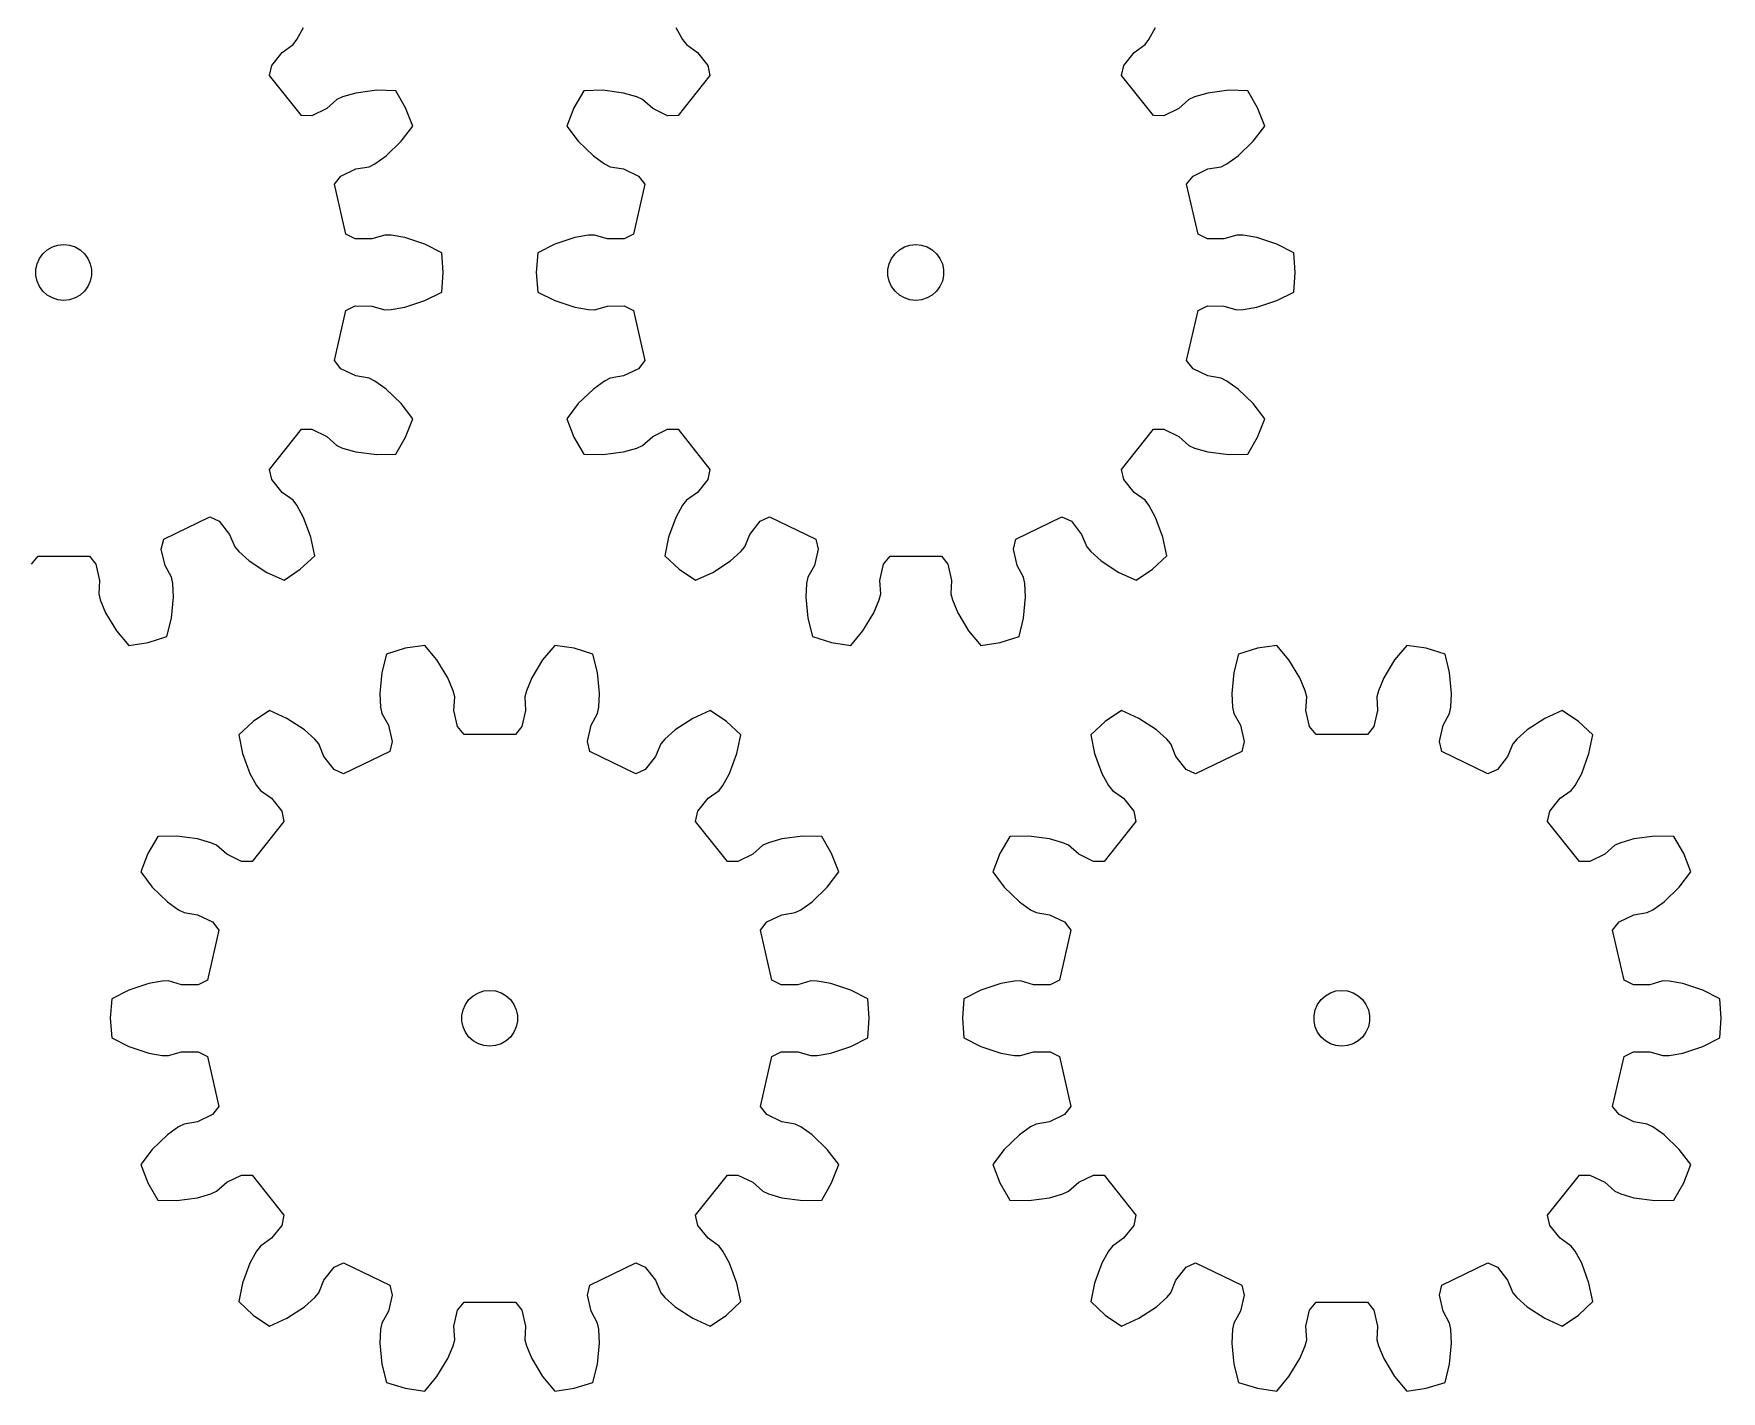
# Model space of a CAD drawing. Extents: x 0 to 178, y 0 to 200.
# Drawn here: x 87.4 to 178, y 0 to 72.9 of the extents above; entities that cross this region are included whole.
import ezdxf

# ---------------------------------------------------------------- set-up
doc = ezdxf.new("R2010")
doc.units = 0

msp = doc.modelspace()

# ---------------------------------------------------------------- linework, layer by layer
for p, q in [((101.304, 72.286), (101.509, 72.554)), ((101.509, 72.554), (101.866, 73.205)), ((121.852, 73.205), (122.21, 72.554)), ((122.21, 72.554), (122.414, 72.286)), ((147.048, 72.286), (147.252, 72.554)), ((147.252, 72.554), (147.61, 73.205)), ((100.155, 71.171), (100.712, 71.864)), ((100.712, 71.864), (101.304, 72.286)), ((122.414, 72.286), (123.006, 71.864)), ((123.006, 71.864), (123.564, 71.171)), ((145.898, 71.171), (146.456, 71.864)), ((146.456, 71.864), (147.048, 72.286)), ((100.036, 70.626), (100.155, 71.171)), ((123.564, 71.171), (123.682, 70.626)), ((145.78, 70.626), (145.898, 71.171)), ((101.751, 68.475), (100.036, 70.626)), ((105.793, 69.831), (104.673, 69.686)), ((106.814, 69.809), (105.793, 69.831)), ((107.342, 68.894), (106.814, 69.809)), ((116.905, 69.809), (116.377, 68.894)), ((117.925, 69.831), (116.905, 69.809)), ((119.046, 69.686), (117.925, 69.831)), ((123.682, 70.626), (121.967, 68.475)), ((147.495, 68.475), (145.78, 70.626)), ((151.537, 69.831), (150.416, 69.686)), ((152.557, 69.809), (151.537, 69.831)), ((153.085, 68.894), (152.557, 69.809)), ((103.109, 68.859), (102.309, 68.469)), ((103.652, 69.342), (103.109, 68.859)), ((103.959, 69.482), (103.652, 69.342)), ((104.673, 69.686), (103.959, 69.482)), ((107.728, 67.911), (107.342, 68.894)), ((116.377, 68.894), (115.991, 67.911)), ((119.759, 69.482), (119.046, 69.686)), ((120.066, 69.342), (119.759, 69.482)), ((120.609, 68.859), (120.066, 69.342)), ((121.409, 68.469), (120.609, 68.859)), ((148.853, 68.859), (148.053, 68.469)), ((149.396, 69.342), (148.853, 68.859)), ((149.703, 69.482), (149.396, 69.342)), ((150.416, 69.686), (149.703, 69.482)), ((153.471, 67.911), (153.085, 68.894)), ((102.309, 68.469), (101.751, 68.475)), ((121.967, 68.475), (121.409, 68.469)), ((148.053, 68.469), (147.495, 68.475)), ((106.296, 66.315), (107.108, 67.1)), ((107.108, 67.1), (107.728, 67.911)), ((115.991, 67.911), (116.61, 67.1)), ((116.61, 67.1), (117.422, 66.315)), ((152.04, 66.315), (152.852, 67.1)), ((152.852, 67.1), (153.471, 67.911)), ((105.692, 65.884), (106.296, 66.315)), ((117.422, 66.315), (118.026, 65.884)), ((151.436, 65.884), (152.04, 66.315)), ((103.872, 65.225), (104.675, 65.608)), ((104.675, 65.608), (105.391, 65.731)), ((105.391, 65.731), (105.692, 65.884)), ((118.026, 65.884), (118.327, 65.731)), ((118.327, 65.731), (119.043, 65.608)), ((119.043, 65.608), (119.847, 65.225)), ((149.615, 65.225), (150.419, 65.608)), ((150.419, 65.608), (151.135, 65.731)), ((151.135, 65.731), (151.436, 65.884)), ((103.528, 64.785), (103.872, 65.225)), ((104.141, 62.103), (103.528, 64.785)), ((120.19, 64.785), (119.578, 62.103)), ((119.847, 65.225), (120.19, 64.785)), ((149.272, 64.785), (149.615, 65.225)), ((149.884, 62.103), (149.272, 64.785)), ((104.64, 61.856), (104.141, 62.103)), ((105.53, 61.86), (104.64, 61.856)), ((106.229, 62.059), (105.53, 61.86)), ((106.566, 62.052), (106.229, 62.059)), ((107.298, 61.926), (106.566, 62.052)), ((108.37, 61.571), (107.298, 61.926)), ((116.421, 61.926), (115.348, 61.571)), ((117.152, 62.052), (116.421, 61.926)), ((117.489, 62.059), (117.152, 62.052)), ((118.188, 61.86), (117.489, 62.059)), ((119.078, 61.856), (118.188, 61.86)), ((119.578, 62.103), (119.078, 61.856)), ((150.384, 61.856), (149.884, 62.103)), ((151.274, 61.86), (150.384, 61.856)), ((151.973, 62.059), (151.274, 61.86)), ((152.31, 62.052), (151.973, 62.059)), ((153.041, 61.926), (152.31, 62.052)), ((154.114, 61.571), (153.041, 61.926)), ((87.561, 60.519), (87.688, 60.805)), ((87.688, 60.805), (87.873, 61.059)), ((87.873, 61.059), (88.106, 61.269)), ((88.106, 61.269), (88.377, 61.426)), ((88.377, 61.426), (88.675, 61.523)), ((88.675, 61.523), (88.987, 61.555)), ((88.987, 61.555), (89.299, 61.523)), ((89.299, 61.523), (89.597, 61.426)), ((89.597, 61.426), (89.869, 61.269)), ((89.869, 61.269), (90.102, 61.059)), ((90.102, 61.059), (90.286, 60.805)), ((90.286, 60.805), (90.414, 60.519)), ((109.28, 61.109), (108.37, 61.571)), ((109.359, 60.055), (109.28, 61.109)), ((114.438, 61.109), (114.359, 60.055)), ((115.348, 61.571), (114.438, 61.109)), ((133.304, 60.519), (133.432, 60.805)), ((133.432, 60.805), (133.616, 61.059)), ((133.616, 61.059), (133.849, 61.269)), ((133.849, 61.269), (134.121, 61.426)), ((134.121, 61.426), (134.419, 61.523)), ((134.419, 61.523), (134.731, 61.555)), ((134.731, 61.555), (135.043, 61.523)), ((135.043, 61.523), (135.341, 61.426)), ((135.341, 61.426), (135.613, 61.269)), ((135.613, 61.269), (135.846, 61.059)), ((135.846, 61.059), (136.03, 60.805)), ((136.03, 60.805), (136.158, 60.519)), ((155.024, 61.109), (154.114, 61.571)), ((155.103, 60.055), (155.024, 61.109)), ((87.496, 60.212), (87.561, 60.519)), ((87.496, 59.899), (87.496, 60.212)), ((87.561, 59.592), (87.496, 59.899)), ((90.414, 60.519), (90.479, 60.212)), ((90.479, 59.899), (90.414, 59.592)), ((90.479, 60.212), (90.479, 59.899)), ((109.28, 59.002), (109.359, 60.055)), ((114.359, 60.055), (114.438, 59.002)), ((133.239, 60.212), (133.304, 60.519)), ((133.239, 59.899), (133.239, 60.212)), ((133.304, 59.592), (133.239, 59.899)), ((136.158, 60.519), (136.223, 60.212)), ((136.223, 59.899), (136.158, 59.592)), ((136.223, 60.212), (136.223, 59.899)), ((155.024, 59.002), (155.103, 60.055)), ((87.688, 59.305), (87.561, 59.592)), ((87.873, 59.052), (87.688, 59.305)), ((88.106, 58.842), (87.873, 59.052)), ((90.102, 59.052), (89.869, 58.842)), ((90.286, 59.305), (90.102, 59.052)), ((90.414, 59.592), (90.286, 59.305)), ((108.37, 58.54), (109.28, 59.002)), ((114.438, 59.002), (115.348, 58.54)), ((133.432, 59.305), (133.304, 59.592)), ((133.616, 59.052), (133.432, 59.305)), ((133.849, 58.842), (133.616, 59.052)), ((135.846, 59.052), (135.613, 58.842)), ((136.03, 59.305), (135.846, 59.052)), ((136.158, 59.592), (136.03, 59.305)), ((154.114, 58.54), (155.024, 59.002)), ((88.377, 58.685), (88.106, 58.842)), ((88.675, 58.588), (88.377, 58.685)), ((88.987, 58.555), (88.675, 58.588)), ((89.299, 58.588), (88.987, 58.555)), ((89.597, 58.685), (89.299, 58.588)), ((89.869, 58.842), (89.597, 58.685)), ((103.528, 55.325), (104.141, 58.008)), ((104.141, 58.008), (104.64, 58.255)), ((104.64, 58.255), (105.53, 58.251)), ((105.53, 58.251), (106.229, 58.052)), ((106.229, 58.052), (106.566, 58.059)), ((106.566, 58.059), (107.298, 58.185)), ((107.298, 58.185), (108.37, 58.54)), ((115.348, 58.54), (116.421, 58.185)), ((116.421, 58.185), (117.152, 58.059)), ((117.152, 58.059), (117.489, 58.052)), ((117.489, 58.052), (118.188, 58.251)), ((118.188, 58.251), (119.078, 58.255)), ((119.078, 58.255), (119.578, 58.008)), ((119.578, 58.008), (120.19, 55.325)), ((134.121, 58.685), (133.849, 58.842)), ((134.419, 58.588), (134.121, 58.685)), ((134.731, 58.555), (134.419, 58.588)), ((135.043, 58.588), (134.731, 58.555)), ((135.341, 58.685), (135.043, 58.588)), ((135.613, 58.842), (135.341, 58.685)), ((149.272, 55.325), (149.884, 58.008)), ((149.884, 58.008), (150.384, 58.255)), ((150.384, 58.255), (151.274, 58.251)), ((151.274, 58.251), (151.973, 58.052)), ((151.973, 58.052), (152.31, 58.059)), ((152.31, 58.059), (153.041, 58.185)), ((153.041, 58.185), (154.114, 58.54)), ((103.872, 54.886), (103.528, 55.325)), ((120.19, 55.325), (119.847, 54.886)), ((149.615, 54.886), (149.272, 55.325)), ((104.675, 54.503), (103.872, 54.886)), ((105.391, 54.38), (104.675, 54.503)), ((105.692, 54.227), (105.391, 54.38)), ((118.327, 54.38), (118.026, 54.227)), ((119.043, 54.503), (118.327, 54.38)), ((119.847, 54.886), (119.043, 54.503)), ((150.419, 54.503), (149.615, 54.886)), ((151.135, 54.38), (150.419, 54.503)), ((151.436, 54.227), (151.135, 54.38)), ((106.296, 53.796), (105.692, 54.227)), ((107.108, 53.011), (106.296, 53.796)), ((117.422, 53.796), (116.61, 53.011)), ((118.026, 54.227), (117.422, 53.796)), ((152.04, 53.796), (151.436, 54.227)), ((152.852, 53.011), (152.04, 53.796)), ((107.728, 52.2), (107.108, 53.011)), ((116.61, 53.011), (115.991, 52.2)), ((153.471, 52.2), (152.852, 53.011)), ((101.751, 51.636), (102.309, 51.641)), ((102.309, 51.641), (103.109, 51.252)), ((107.342, 51.216), (107.728, 52.2)), ((115.991, 52.2), (116.377, 51.216)), ((120.609, 51.252), (121.409, 51.641)), ((121.409, 51.641), (121.967, 51.636)), ((147.495, 51.636), (148.053, 51.641)), ((148.053, 51.641), (148.853, 51.252)), ((153.085, 51.216), (153.471, 52.2)), ((100.036, 49.485), (101.751, 51.636)), ((103.109, 51.252), (103.652, 50.769)), ((103.652, 50.769), (103.959, 50.629)), ((106.814, 50.302), (107.342, 51.216)), ((116.377, 51.216), (116.905, 50.302)), ((119.759, 50.629), (120.066, 50.769)), ((120.066, 50.769), (120.609, 51.252)), ((121.967, 51.636), (123.682, 49.485)), ((145.78, 49.485), (147.495, 51.636)), ((148.853, 51.252), (149.396, 50.769)), ((149.396, 50.769), (149.703, 50.629)), ((152.557, 50.302), (153.085, 51.216)), ((103.959, 50.629), (104.673, 50.425)), ((104.673, 50.425), (105.793, 50.28)), ((105.793, 50.28), (106.814, 50.302)), ((116.905, 50.302), (117.925, 50.28)), ((117.925, 50.28), (119.046, 50.425)), ((119.046, 50.425), (119.759, 50.629)), ((149.703, 50.629), (150.416, 50.425)), ((150.416, 50.425), (151.537, 50.28)), ((151.537, 50.28), (152.557, 50.302)), ((100.155, 48.94), (100.036, 49.485)), ((100.712, 48.246), (100.155, 48.94)), ((123.564, 48.94), (123.006, 48.246)), ((123.682, 49.485), (123.564, 48.94)), ((145.898, 48.94), (145.78, 49.485)), ((146.456, 48.246), (145.898, 48.94)), ((101.304, 47.825), (100.712, 48.246)), ((123.006, 48.246), (122.414, 47.825)), ((147.048, 47.825), (146.456, 48.246)), ((101.509, 47.557), (101.304, 47.825)), ((101.866, 46.906), (101.509, 47.557)), ((122.21, 47.557), (121.852, 46.906)), ((122.414, 47.825), (122.21, 47.557)), ((147.252, 47.557), (147.048, 47.825)), ((147.61, 46.906), (147.252, 47.557)), ((94.355, 45.738), (96.834, 46.932)), ((96.834, 46.932), (97.339, 46.695)), ((97.339, 46.695), (97.891, 45.997)), ((102.257, 45.846), (101.866, 46.906)), ((121.852, 46.906), (121.461, 45.846)), ((125.827, 45.997), (126.379, 46.695)), ((126.379, 46.695), (126.884, 46.932)), ((126.884, 46.932), (129.363, 45.738)), ((140.099, 45.738), (142.578, 46.932)), ((142.578, 46.932), (143.083, 46.695)), ((143.083, 46.695), (143.635, 45.997)), ((148.001, 45.846), (147.61, 46.906)), ((94.226, 45.196), (94.355, 45.738)), ((97.891, 45.997), (98.171, 45.326)), ((98.171, 45.326), (98.387, 45.067)), ((102.463, 44.847), (102.257, 45.846)), ((121.461, 45.846), (121.255, 44.847)), ((125.332, 45.067), (125.548, 45.326)), ((125.548, 45.326), (125.827, 45.997)), ((129.363, 45.738), (129.492, 45.196)), ((139.97, 45.196), (140.099, 45.738)), ((143.635, 45.997), (143.914, 45.326)), ((143.914, 45.326), (144.13, 45.067)), ((148.207, 44.847), (148.001, 45.846)), ((87.26, 44.394), (87.612, 44.827)), ((87.612, 44.827), (90.363, 44.827)), ((90.363, 44.827), (90.715, 44.394)), ((90.715, 44.394), (90.91, 43.526)), ((94.428, 44.329), (94.226, 45.196)), ((98.387, 45.067), (98.941, 44.573)), ((98.941, 44.573), (99.888, 43.957)), ((101.689, 44.128), (102.463, 44.847)), ((121.255, 44.847), (122.029, 44.128)), ((123.831, 43.957), (124.777, 44.573)), ((124.777, 44.573), (125.332, 45.067)), ((129.492, 45.196), (129.291, 44.329)), ((132.809, 43.526), (133.004, 44.394)), ((133.004, 44.394), (133.355, 44.827)), ((133.355, 44.827), (136.107, 44.827)), ((136.107, 44.827), (136.458, 44.394)), ((136.458, 44.394), (136.653, 43.526)), ((140.171, 44.329), (139.97, 45.196)), ((144.13, 45.067), (144.685, 44.573)), ((144.685, 44.573), (145.631, 43.957)), ((147.433, 44.128), (148.207, 44.847)), ((90.91, 43.526), (90.87, 42.8)), ((94.778, 43.692), (94.428, 44.329)), ((94.846, 43.361), (94.778, 43.692)), ((99.888, 43.957), (100.816, 43.533)), ((100.816, 43.533), (101.689, 44.128)), ((122.029, 44.128), (122.902, 43.533)), ((122.902, 43.533), (123.831, 43.957)), ((128.941, 43.692), (128.873, 43.361)), ((129.291, 44.329), (128.941, 43.692)), ((132.848, 42.8), (132.809, 43.526)), ((136.653, 43.526), (136.614, 42.8)), ((140.521, 43.692), (140.171, 44.329)), ((140.589, 43.361), (140.521, 43.692)), ((145.631, 43.957), (146.56, 43.533)), ((146.56, 43.533), (147.433, 44.128)), ((90.87, 42.8), (90.952, 42.473)), ((94.778, 41.496), (94.886, 42.62)), ((94.886, 42.62), (94.846, 43.361)), ((128.873, 43.361), (128.833, 42.62)), ((128.833, 42.62), (128.941, 41.496)), ((132.766, 42.473), (132.848, 42.8)), ((136.614, 42.8), (136.696, 42.473)), ((140.521, 41.496), (140.629, 42.62)), ((140.629, 42.62), (140.589, 43.361)), ((90.952, 42.473), (91.238, 41.788)), ((91.238, 41.788), (91.823, 40.821)), ((131.895, 40.821), (132.48, 41.788)), ((132.48, 41.788), (132.766, 42.473)), ((136.696, 42.473), (136.982, 41.788)), ((136.982, 41.788), (137.567, 40.821)), ((91.823, 40.821), (92.476, 40.037)), ((94.53, 40.506), (94.778, 41.496)), ((128.941, 41.496), (129.189, 40.506)), ((131.242, 40.037), (131.895, 40.821)), ((137.567, 40.821), (138.22, 40.037)), ((140.273, 40.506), (140.521, 41.496)), ((92.476, 40.037), (93.52, 40.194)), ((93.52, 40.194), (94.53, 40.506)), ((107.326, 39.88), (106.317, 39.568)), ((108.37, 40.037), (107.326, 39.88)), ((109.023, 39.252), (108.37, 40.037)), ((115.348, 40.037), (114.695, 39.252)), ((116.392, 39.88), (115.348, 40.037)), ((117.402, 39.568), (116.392, 39.88)), ((129.189, 40.506), (130.198, 40.194)), ((130.198, 40.194), (131.242, 40.037)), ((138.22, 40.037), (139.264, 40.194)), ((139.264, 40.194), (140.273, 40.506)), ((153.07, 39.88), (152.06, 39.568)), ((154.114, 40.037), (153.07, 39.88)), ((154.767, 39.252), (154.114, 40.037)), ((161.092, 40.037), (160.439, 39.252)), ((162.136, 39.88), (161.092, 40.037)), ((163.145, 39.568), (162.136, 39.88)), ((106.317, 39.568), (106.069, 38.578)), ((109.609, 38.286), (109.023, 39.252)), ((114.695, 39.252), (114.11, 38.286)), ((117.649, 38.578), (117.402, 39.568)), ((152.06, 39.568), (151.813, 38.578)), ((155.352, 38.286), (154.767, 39.252)), ((160.439, 39.252), (159.853, 38.286)), ((163.393, 38.578), (163.145, 39.568)), ((106.069, 38.578), (105.961, 37.454)), ((109.894, 37.601), (109.609, 38.286)), ((114.11, 38.286), (113.824, 37.601)), ((117.757, 37.454), (117.649, 38.578)), ((151.813, 38.578), (151.705, 37.454)), ((155.638, 37.601), (155.352, 38.286)), ((159.853, 38.286), (159.568, 37.601)), ((163.501, 37.454), (163.393, 38.578)), ((105.961, 37.454), (106.001, 36.713)), ((109.976, 37.274), (109.894, 37.601)), ((109.937, 36.548), (109.976, 37.274)), ((113.824, 37.601), (113.742, 37.274)), ((113.742, 37.274), (113.781, 36.548)), ((117.718, 36.713), (117.757, 37.454)), ((151.705, 37.454), (151.744, 36.713)), ((155.72, 37.274), (155.638, 37.601)), ((155.681, 36.548), (155.72, 37.274)), ((159.568, 37.601), (159.486, 37.274)), ((159.486, 37.274), (159.525, 36.548)), ((163.461, 36.713), (163.501, 37.454)), ((100.03, 36.541), (99.158, 35.946)), ((100.959, 36.117), (100.03, 36.541)), ((106.001, 36.713), (106.069, 36.382)), ((106.069, 36.382), (106.419, 35.745)), ((110.132, 35.68), (109.937, 36.548)), ((113.781, 36.548), (113.587, 35.68)), ((117.299, 35.745), (117.649, 36.382)), ((117.649, 36.382), (117.718, 36.713)), ((123.688, 36.541), (122.759, 36.117)), ((124.561, 35.946), (123.688, 36.541)), ((145.774, 36.541), (144.901, 35.946)), ((146.703, 36.117), (145.774, 36.541)), ((151.744, 36.713), (151.813, 36.382)), ((151.813, 36.382), (152.163, 35.745)), ((155.875, 35.68), (155.681, 36.548)), ((159.525, 36.548), (159.33, 35.68)), ((163.043, 35.745), (163.393, 36.382)), ((163.393, 36.382), (163.461, 36.713)), ((169.432, 36.541), (168.503, 36.117)), ((170.304, 35.946), (169.432, 36.541)), ((99.158, 35.946), (98.383, 35.227)), ((101.905, 35.501), (100.959, 36.117)), ((102.46, 35.007), (101.905, 35.501)), ((106.419, 35.745), (106.62, 34.878)), ((110.483, 35.247), (110.132, 35.68)), ((113.587, 35.68), (113.235, 35.247)), ((117.098, 34.878), (117.299, 35.745)), ((121.813, 35.501), (121.258, 35.007)), ((122.759, 36.117), (121.813, 35.501)), ((125.335, 35.227), (124.561, 35.946)), ((144.901, 35.946), (144.127, 35.227)), ((147.649, 35.501), (146.703, 36.117)), ((148.204, 35.007), (147.649, 35.501)), ((152.163, 35.745), (152.364, 34.878)), ((156.227, 35.247), (155.875, 35.68)), ((159.33, 35.68), (158.979, 35.247)), ((162.842, 34.878), (163.043, 35.745)), ((167.557, 35.501), (167.002, 35.007)), ((168.503, 36.117), (167.557, 35.501)), ((171.079, 35.227), (170.304, 35.946)), ((98.383, 35.227), (98.59, 34.228)), ((102.676, 34.748), (102.46, 35.007)), ((102.955, 34.077), (102.676, 34.748)), ((106.62, 34.878), (106.491, 34.336)), ((113.235, 35.247), (110.483, 35.247)), ((117.227, 34.336), (117.098, 34.878)), ((121.043, 34.748), (120.763, 34.077)), ((121.258, 35.007), (121.043, 34.748)), ((125.129, 34.228), (125.335, 35.227)), ((144.127, 35.227), (144.333, 34.228)), ((148.419, 34.748), (148.204, 35.007)), ((148.699, 34.077), (148.419, 34.748)), ((152.364, 34.878), (152.235, 34.336)), ((158.979, 35.247), (156.227, 35.247)), ((162.971, 34.336), (162.842, 34.878)), ((166.786, 34.748), (166.507, 34.077)), ((167.002, 35.007), (166.786, 34.748)), ((170.872, 34.228), (171.079, 35.227)), ((98.59, 34.228), (98.98, 33.168)), ((103.508, 33.379), (102.955, 34.077)), ((106.491, 34.336), (104.012, 33.142)), ((119.706, 33.142), (117.227, 34.336)), ((120.763, 34.077), (120.211, 33.379)), ((124.738, 33.168), (125.129, 34.228)), ((144.333, 34.228), (144.724, 33.168)), ((149.251, 33.379), (148.699, 34.077)), ((152.235, 34.336), (149.756, 33.142)), ((165.45, 33.142), (162.971, 34.336)), ((166.507, 34.077), (165.954, 33.379)), ((170.482, 33.168), (170.872, 34.228)), ((98.98, 33.168), (99.338, 32.517)), ((104.012, 33.142), (103.508, 33.379)), ((120.211, 33.379), (119.706, 33.142)), ((124.381, 32.517), (124.738, 33.168)), ((144.724, 33.168), (145.081, 32.517)), ((149.756, 33.142), (149.251, 33.379)), ((165.954, 33.379), (165.45, 33.142)), ((170.124, 32.517), (170.482, 33.168)), ((99.338, 32.517), (99.543, 32.249)), ((99.543, 32.249), (100.134, 31.827)), ((100.134, 31.827), (100.692, 31.134)), ((123.027, 31.134), (123.584, 31.827)), ((123.584, 31.827), (124.176, 32.249)), ((124.176, 32.249), (124.381, 32.517)), ((145.081, 32.517), (145.286, 32.249)), ((145.286, 32.249), (145.878, 31.827)), ((145.878, 31.827), (146.435, 31.134)), ((168.77, 31.134), (169.328, 31.827)), ((169.328, 31.827), (169.919, 32.249)), ((169.919, 32.249), (170.124, 32.517)), ((100.692, 31.134), (100.81, 30.589)), ((122.908, 30.589), (123.027, 31.134)), ((146.435, 31.134), (146.554, 30.589)), ((168.651, 30.589), (168.77, 31.134)), ((100.81, 30.589), (99.095, 28.438)), ((124.623, 28.438), (122.908, 30.589)), ((146.554, 30.589), (144.839, 28.438)), ((170.367, 28.438), (168.651, 30.589)), ((94.033, 29.772), (93.505, 28.857)), ((95.053, 29.794), (94.033, 29.772)), ((96.174, 29.649), (95.053, 29.794)), ((96.887, 29.445), (96.174, 29.649)), ((97.194, 29.305), (96.887, 29.445)), ((97.737, 28.822), (97.194, 29.305)), ((126.524, 29.305), (125.981, 28.822)), ((126.831, 29.445), (126.524, 29.305)), ((127.545, 29.649), (126.831, 29.445)), ((128.665, 29.794), (127.545, 29.649)), ((129.685, 29.772), (128.665, 29.794)), ((130.214, 28.857), (129.685, 29.772)), ((139.777, 29.772), (139.248, 28.857)), ((140.797, 29.794), (139.777, 29.772)), ((141.917, 29.649), (140.797, 29.794)), ((142.631, 29.445), (141.917, 29.649)), ((142.938, 29.305), (142.631, 29.445)), ((143.481, 28.822), (142.938, 29.305)), ((172.268, 29.305), (171.725, 28.822)), ((172.575, 29.445), (172.268, 29.305)), ((173.288, 29.649), (172.575, 29.445)), ((174.409, 29.794), (173.288, 29.649)), ((175.429, 29.772), (174.409, 29.794)), ((175.957, 28.857), (175.429, 29.772)), ((93.505, 28.857), (93.119, 27.874)), ((98.538, 28.433), (97.737, 28.822)), ((99.095, 28.438), (98.538, 28.433)), ((125.181, 28.433), (124.623, 28.438)), ((125.981, 28.822), (125.181, 28.433)), ((130.599, 27.874), (130.214, 28.857)), ((139.248, 28.857), (138.863, 27.874)), ((144.281, 28.433), (143.481, 28.822)), ((144.839, 28.438), (144.281, 28.433)), ((170.924, 28.433), (170.367, 28.438)), ((171.725, 28.822), (170.924, 28.433)), ((176.343, 27.874), (175.957, 28.857)), ((93.119, 27.874), (93.738, 27.063)), ((129.98, 27.063), (130.599, 27.874)), ((138.863, 27.874), (139.482, 27.063)), ((175.724, 27.063), (176.343, 27.874)), ((93.738, 27.063), (94.55, 26.278)), ((94.55, 26.278), (95.155, 25.847)), ((128.564, 25.847), (129.168, 26.278)), ((129.168, 26.278), (129.98, 27.063)), ((139.482, 27.063), (140.294, 26.278)), ((140.294, 26.278), (140.898, 25.847)), ((174.307, 25.847), (174.912, 26.278)), ((174.912, 26.278), (175.724, 27.063)), ((95.155, 25.847), (95.456, 25.694)), ((95.456, 25.694), (96.172, 25.571)), ((96.172, 25.571), (96.975, 25.188)), ((126.743, 25.188), (127.547, 25.571)), ((127.547, 25.571), (128.263, 25.694)), ((128.263, 25.694), (128.564, 25.847)), ((140.898, 25.847), (141.199, 25.694)), ((141.199, 25.694), (141.915, 25.571)), ((141.915, 25.571), (142.719, 25.188)), ((172.487, 25.188), (173.29, 25.571)), ((173.29, 25.571), (174.006, 25.694)), ((174.006, 25.694), (174.307, 25.847)), ((97.318, 24.748), (96.706, 22.066)), ((96.975, 25.188), (97.318, 24.748)), ((126.4, 24.748), (126.743, 25.188)), ((127.012, 22.066), (126.4, 24.748)), ((143.062, 24.748), (142.45, 22.066)), ((142.719, 25.188), (143.062, 24.748)), ((172.144, 24.748), (172.487, 25.188)), ((172.756, 22.066), (172.144, 24.748)), ((93.549, 21.889), (92.476, 21.534)), ((94.28, 22.015), (93.549, 21.889)), ((94.617, 22.022), (94.28, 22.015)), ((95.316, 21.823), (94.617, 22.022)), ((96.206, 21.819), (95.316, 21.823)), ((96.706, 22.066), (96.206, 21.819)), ((127.512, 21.819), (127.012, 22.066)), ((128.402, 21.823), (127.512, 21.819)), ((129.101, 22.022), (128.402, 21.823)), ((129.438, 22.015), (129.101, 22.022)), ((130.17, 21.889), (129.438, 22.015)), ((131.242, 21.534), (130.17, 21.889)), ((139.292, 21.889), (138.22, 21.534)), ((140.024, 22.015), (139.292, 21.889)), ((140.361, 22.022), (140.024, 22.015)), ((141.06, 21.823), (140.361, 22.022)), ((141.95, 21.819), (141.06, 21.823)), ((142.45, 22.066), (141.95, 21.819)), ((173.256, 21.819), (172.756, 22.066)), ((174.146, 21.823), (173.256, 21.819)), ((174.844, 22.022), (174.146, 21.823)), ((175.182, 22.015), (174.844, 22.022)), ((175.913, 21.889), (175.182, 22.015)), ((176.986, 21.534), (175.913, 21.889)), ((91.566, 21.072), (91.487, 20.018)), ((92.476, 21.534), (91.566, 21.072)), ((110.56, 20.768), (110.744, 21.022)), ((110.744, 21.022), (110.977, 21.232)), ((110.977, 21.232), (111.249, 21.389)), ((111.249, 21.389), (111.547, 21.486)), ((111.547, 21.486), (111.859, 21.518)), ((111.859, 21.518), (112.171, 21.486)), ((112.171, 21.486), (112.469, 21.389)), ((112.469, 21.389), (112.741, 21.232)), ((112.741, 21.232), (112.974, 21.022)), ((112.974, 21.022), (113.158, 20.768)), ((132.152, 21.072), (131.242, 21.534)), ((132.231, 20.018), (132.152, 21.072)), ((137.31, 21.072), (137.231, 20.018)), ((138.22, 21.534), (137.31, 21.072)), ((156.304, 20.768), (156.488, 21.022)), ((156.488, 21.022), (156.721, 21.232)), ((156.721, 21.232), (156.993, 21.389)), ((156.993, 21.389), (157.291, 21.486)), ((157.291, 21.486), (157.603, 21.518)), ((157.603, 21.518), (157.915, 21.486)), ((157.915, 21.486), (158.213, 21.389)), ((158.213, 21.389), (158.485, 21.232)), ((158.485, 21.232), (158.718, 21.022)), ((158.718, 21.022), (158.902, 20.768)), ((177.896, 21.072), (176.986, 21.534)), ((177.975, 20.018), (177.896, 21.072)), ((91.487, 20.018), (91.566, 18.965)), ((110.367, 20.175), (110.433, 20.482)), ((110.367, 19.862), (110.367, 20.175)), ((110.433, 20.482), (110.56, 20.768)), ((113.158, 20.768), (113.286, 20.482)), ((113.286, 20.482), (113.351, 20.175)), ((113.351, 20.175), (113.351, 19.862)), ((132.152, 18.965), (132.231, 20.018)), ((137.231, 20.018), (137.31, 18.965)), ((156.111, 20.175), (156.176, 20.482)), ((156.111, 19.862), (156.111, 20.175)), ((156.176, 20.482), (156.304, 20.768)), ((158.902, 20.768), (159.029, 20.482)), ((159.029, 20.482), (159.095, 20.175)), ((159.095, 20.175), (159.095, 19.862)), ((177.896, 18.965), (177.975, 20.018)), ((110.433, 19.555), (110.367, 19.862)), ((110.56, 19.268), (110.433, 19.555)), ((110.744, 19.015), (110.56, 19.268)), ((113.158, 19.268), (112.974, 19.015)), ((113.286, 19.555), (113.158, 19.268)), ((113.351, 19.862), (113.286, 19.555)), ((156.176, 19.555), (156.111, 19.862)), ((156.304, 19.268), (156.176, 19.555)), ((156.488, 19.015), (156.304, 19.268)), ((158.902, 19.268), (158.718, 19.015)), ((159.029, 19.555), (158.902, 19.268)), ((159.095, 19.862), (159.029, 19.555)), ((91.566, 18.965), (92.476, 18.503)), ((92.476, 18.503), (93.549, 18.148)), ((93.549, 18.148), (94.28, 18.022)), ((94.617, 18.015), (95.316, 18.214)), ((95.316, 18.214), (96.206, 18.218)), ((96.206, 18.218), (96.706, 17.971)), ((110.977, 18.805), (110.744, 19.015)), ((111.249, 18.648), (110.977, 18.805)), ((111.547, 18.551), (111.249, 18.648)), ((111.859, 18.518), (111.547, 18.551)), ((112.171, 18.551), (111.859, 18.518)), ((112.469, 18.648), (112.171, 18.551)), ((112.741, 18.805), (112.469, 18.648)), ((112.974, 19.015), (112.741, 18.805)), ((127.012, 17.971), (127.512, 18.218)), ((127.512, 18.218), (128.402, 18.214)), ((128.402, 18.214), (129.101, 18.015)), ((129.438, 18.022), (130.17, 18.148)), ((130.17, 18.148), (131.242, 18.503)), ((131.242, 18.503), (132.152, 18.965)), ((137.31, 18.965), (138.22, 18.503)), ((138.22, 18.503), (139.292, 18.148)), ((139.292, 18.148), (140.024, 18.022)), ((140.361, 18.015), (141.06, 18.214)), ((141.06, 18.214), (141.95, 18.218)), ((141.95, 18.218), (142.45, 17.971)), ((156.721, 18.805), (156.488, 19.015)), ((156.993, 18.648), (156.721, 18.805)), ((157.291, 18.551), (156.993, 18.648)), ((157.603, 18.518), (157.291, 18.551)), ((157.915, 18.551), (157.603, 18.518)), ((158.213, 18.648), (157.915, 18.551)), ((158.485, 18.805), (158.213, 18.648)), ((158.718, 19.015), (158.485, 18.805)), ((172.756, 17.971), (173.256, 18.218)), ((173.256, 18.218), (174.146, 18.214)), ((174.146, 18.214), (174.844, 18.015)), ((175.182, 18.022), (175.913, 18.148)), ((175.913, 18.148), (176.986, 18.503)), ((176.986, 18.503), (177.896, 18.965)), ((94.28, 18.022), (94.617, 18.015)), ((96.706, 17.971), (97.318, 15.289)), ((126.4, 15.289), (127.012, 17.971)), ((129.101, 18.015), (129.438, 18.022)), ((140.024, 18.022), (140.361, 18.015)), ((142.45, 17.971), (143.062, 15.289)), ((172.144, 15.289), (172.756, 17.971)), ((174.844, 18.015), (175.182, 18.022)), ((96.975, 14.849), (96.172, 14.466)), ((97.318, 15.289), (96.975, 14.849)), ((126.743, 14.849), (126.4, 15.289)), ((127.547, 14.466), (126.743, 14.849)), ((142.719, 14.849), (141.915, 14.466)), ((143.062, 15.289), (142.719, 14.849)), ((172.487, 14.849), (172.144, 15.289)), ((173.29, 14.466), (172.487, 14.849)), ((94.55, 13.759), (93.738, 12.974)), ((95.155, 14.19), (94.55, 13.759)), ((95.456, 14.343), (95.155, 14.19)), ((96.172, 14.466), (95.456, 14.343)), ((128.263, 14.343), (127.547, 14.466)), ((128.564, 14.19), (128.263, 14.343)), ((129.168, 13.759), (128.564, 14.19)), ((129.98, 12.974), (129.168, 13.759)), ((140.294, 13.759), (139.482, 12.974)), ((140.898, 14.19), (140.294, 13.759)), ((141.199, 14.343), (140.898, 14.19)), ((141.915, 14.466), (141.199, 14.343)), ((174.006, 14.343), (173.29, 14.466)), ((174.307, 14.19), (174.006, 14.343)), ((174.912, 13.759), (174.307, 14.19)), ((175.724, 12.974), (174.912, 13.759)), ((93.738, 12.974), (93.119, 12.163)), ((130.599, 12.163), (129.98, 12.974)), ((139.482, 12.974), (138.863, 12.163)), ((176.343, 12.163), (175.724, 12.974)), ((93.119, 12.163), (93.505, 11.179)), ((130.214, 11.179), (130.599, 12.163)), ((138.863, 12.163), (139.248, 11.179)), ((175.957, 11.179), (176.343, 12.163)), ((93.505, 11.179), (94.033, 10.265)), ((97.194, 10.732), (97.737, 11.215)), ((97.737, 11.215), (98.538, 11.604)), ((98.538, 11.604), (99.095, 11.599)), ((99.095, 11.599), (100.81, 9.448)), ((122.908, 9.448), (124.623, 11.599)), ((124.623, 11.599), (125.181, 11.604)), ((125.181, 11.604), (125.981, 11.215)), ((125.981, 11.215), (126.524, 10.732)), ((129.685, 10.265), (130.214, 11.179)), ((139.248, 11.179), (139.777, 10.265)), ((142.938, 10.732), (143.481, 11.215)), ((143.481, 11.215), (144.281, 11.604)), ((144.281, 11.604), (144.839, 11.599)), ((144.839, 11.599), (146.554, 9.448)), ((168.651, 9.448), (170.367, 11.599)), ((170.367, 11.599), (170.924, 11.604)), ((170.924, 11.604), (171.725, 11.215)), ((171.725, 11.215), (172.268, 10.732)), ((175.429, 10.265), (175.957, 11.179)), ((94.033, 10.265), (95.053, 10.243)), ((95.053, 10.243), (96.174, 10.388)), ((96.174, 10.388), (96.887, 10.592)), ((96.887, 10.592), (97.194, 10.732)), ((126.524, 10.732), (126.831, 10.592)), ((126.831, 10.592), (127.545, 10.388)), ((127.545, 10.388), (128.665, 10.243)), ((128.665, 10.243), (129.685, 10.265)), ((139.777, 10.265), (140.797, 10.243)), ((140.797, 10.243), (141.917, 10.388)), ((141.917, 10.388), (142.631, 10.592)), ((142.631, 10.592), (142.938, 10.732)), ((172.268, 10.732), (172.575, 10.592)), ((172.575, 10.592), (173.288, 10.388)), ((173.288, 10.388), (174.409, 10.243)), ((174.409, 10.243), (175.429, 10.265)), ((100.81, 9.448), (100.692, 8.903)), ((123.027, 8.903), (122.908, 9.448)), ((146.554, 9.448), (146.435, 8.903)), ((168.77, 8.903), (168.651, 9.448)), ((100.134, 8.209), (99.543, 7.788)), ((100.692, 8.903), (100.134, 8.209)), ((123.584, 8.209), (123.027, 8.903)), ((124.176, 7.788), (123.584, 8.209)), ((145.878, 8.209), (145.286, 7.788)), ((146.435, 8.903), (145.878, 8.209)), ((169.328, 8.209), (168.77, 8.903)), ((169.919, 7.788), (169.328, 8.209)), ((99.338, 7.52), (98.98, 6.869)), ((99.543, 7.788), (99.338, 7.52)), ((124.381, 7.52), (124.176, 7.788)), ((124.738, 6.869), (124.381, 7.52)), ((145.081, 7.52), (144.724, 6.869)), ((145.286, 7.788), (145.081, 7.52)), ((170.124, 7.52), (169.919, 7.788)), ((170.482, 6.869), (170.124, 7.52)), ((98.98, 6.869), (98.59, 5.809)), ((102.955, 5.96), (103.508, 6.658)), ((103.508, 6.658), (104.012, 6.895)), ((104.012, 6.895), (106.491, 5.701)), ((117.227, 5.701), (119.706, 6.895)), ((119.706, 6.895), (120.211, 6.658)), ((120.211, 6.658), (120.763, 5.96)), ((125.129, 5.809), (124.738, 6.869)), ((144.724, 6.869), (144.333, 5.809)), ((148.699, 5.96), (149.251, 6.658)), ((149.251, 6.658), (149.756, 6.895)), ((149.756, 6.895), (152.235, 5.701)), ((162.971, 5.701), (165.45, 6.895)), ((165.45, 6.895), (165.954, 6.658)), ((165.954, 6.658), (166.507, 5.96)), ((170.872, 5.809), (170.482, 6.869)), ((98.59, 5.809), (98.383, 4.81)), ((102.676, 5.289), (102.955, 5.96)), ((106.491, 5.701), (106.62, 5.159)), ((117.098, 5.159), (117.227, 5.701)), ((120.763, 5.96), (121.043, 5.289)), ((125.335, 4.81), (125.129, 5.809)), ((144.333, 5.809), (144.127, 4.81)), ((148.419, 5.289), (148.699, 5.96)), ((152.235, 5.701), (152.364, 5.159)), ((162.842, 5.159), (162.971, 5.701)), ((166.507, 5.96), (166.786, 5.289)), ((171.079, 4.81), (170.872, 5.809)), ((98.383, 4.81), (99.158, 4.091)), ((100.959, 3.92), (101.905, 4.536)), ((101.905, 4.536), (102.46, 5.03)), ((102.46, 5.03), (102.676, 5.289)), ((106.62, 5.159), (106.419, 4.292)), ((110.132, 4.357), (110.483, 4.79)), ((110.483, 4.79), (113.235, 4.79)), ((113.235, 4.79), (113.587, 4.357)), ((117.299, 4.292), (117.098, 5.159)), ((121.043, 5.289), (121.258, 5.03)), ((121.258, 5.03), (121.813, 4.536)), ((121.813, 4.536), (122.759, 3.92)), ((124.561, 4.091), (125.335, 4.81)), ((144.127, 4.81), (144.901, 4.091)), ((146.703, 3.92), (147.649, 4.536)), ((147.649, 4.536), (148.204, 5.03)), ((148.204, 5.03), (148.419, 5.289)), ((152.364, 5.159), (152.163, 4.292)), ((155.875, 4.357), (156.227, 4.79)), ((156.227, 4.79), (158.979, 4.79)), ((158.979, 4.79), (159.33, 4.357)), ((163.043, 4.292), (162.842, 5.159)), ((166.786, 5.289), (167.002, 5.03)), ((167.002, 5.03), (167.557, 4.536)), ((167.557, 4.536), (168.503, 3.92)), ((170.304, 4.091), (171.079, 4.81)), ((99.158, 4.091), (100.03, 3.496)), ((100.03, 3.496), (100.959, 3.92)), ((106.069, 3.655), (106.001, 3.324)), ((106.419, 4.292), (106.069, 3.655)), ((109.937, 3.489), (110.132, 4.357)), ((113.587, 4.357), (113.781, 3.489)), ((117.649, 3.655), (117.299, 4.292)), ((117.718, 3.324), (117.649, 3.655)), ((122.759, 3.92), (123.688, 3.496)), ((123.688, 3.496), (124.561, 4.091)), ((144.901, 4.091), (145.774, 3.496)), ((145.774, 3.496), (146.703, 3.92)), ((151.813, 3.655), (151.744, 3.324)), ((152.163, 4.292), (151.813, 3.655)), ((155.681, 3.489), (155.875, 4.357)), ((159.33, 4.357), (159.525, 3.489)), ((163.393, 3.655), (163.043, 4.292)), ((163.461, 3.324), (163.393, 3.655)), ((168.503, 3.92), (169.432, 3.496)), ((169.432, 3.496), (170.304, 4.091)), ((106.001, 3.324), (105.961, 2.583)), ((109.894, 2.436), (109.976, 2.763)), ((109.976, 2.763), (109.937, 3.489)), ((113.781, 3.489), (113.742, 2.763)), ((113.742, 2.763), (113.824, 2.436)), ((117.757, 2.583), (117.718, 3.324)), ((151.744, 3.324), (151.705, 2.583)), ((155.638, 2.436), (155.72, 2.763)), ((155.72, 2.763), (155.681, 3.489)), ((159.525, 3.489), (159.486, 2.763)), ((159.486, 2.763), (159.568, 2.436)), ((163.501, 2.583), (163.461, 3.324)), ((105.961, 2.583), (106.069, 1.459)), ((109.609, 1.751), (109.894, 2.436)), ((113.824, 2.436), (114.11, 1.751)), ((117.649, 1.459), (117.757, 2.583)), ((151.705, 2.583), (151.813, 1.459)), ((155.352, 1.751), (155.638, 2.436)), ((159.568, 2.436), (159.853, 1.751)), ((163.393, 1.459), (163.501, 2.583)), ((106.069, 1.459), (106.317, 0.469)), ((109.023, 0.785), (109.609, 1.751)), ((114.11, 1.751), (114.695, 0.785)), ((117.402, 0.469), (117.649, 1.459)), ((151.813, 1.459), (152.06, 0.469)), ((154.767, 0.785), (155.352, 1.751)), ((159.853, 1.751), (160.439, 0.785)), ((163.145, 0.469), (163.393, 1.459)), ((106.317, 0.469), (107.326, 0.157)), ((107.326, 0.157), (108.37, 0)), ((108.37, 0), (109.023, 0.785)), ((114.695, 0.785), (115.348, 0)), ((115.348, 0), (116.392, 0.157)), ((116.392, 0.157), (117.402, 0.469)), ((152.06, 0.469), (153.07, 0.157)), ((153.07, 0.157), (154.114, 0)), ((154.114, 0), (154.767, 0.785)), ((160.439, 0.785), (161.092, 0)), ((161.092, 0), (162.136, 0.157)), ((162.136, 0.157), (163.145, 0.469))]:
    msp.add_line(p, q)

doc.saveas('drawing.dxf')
